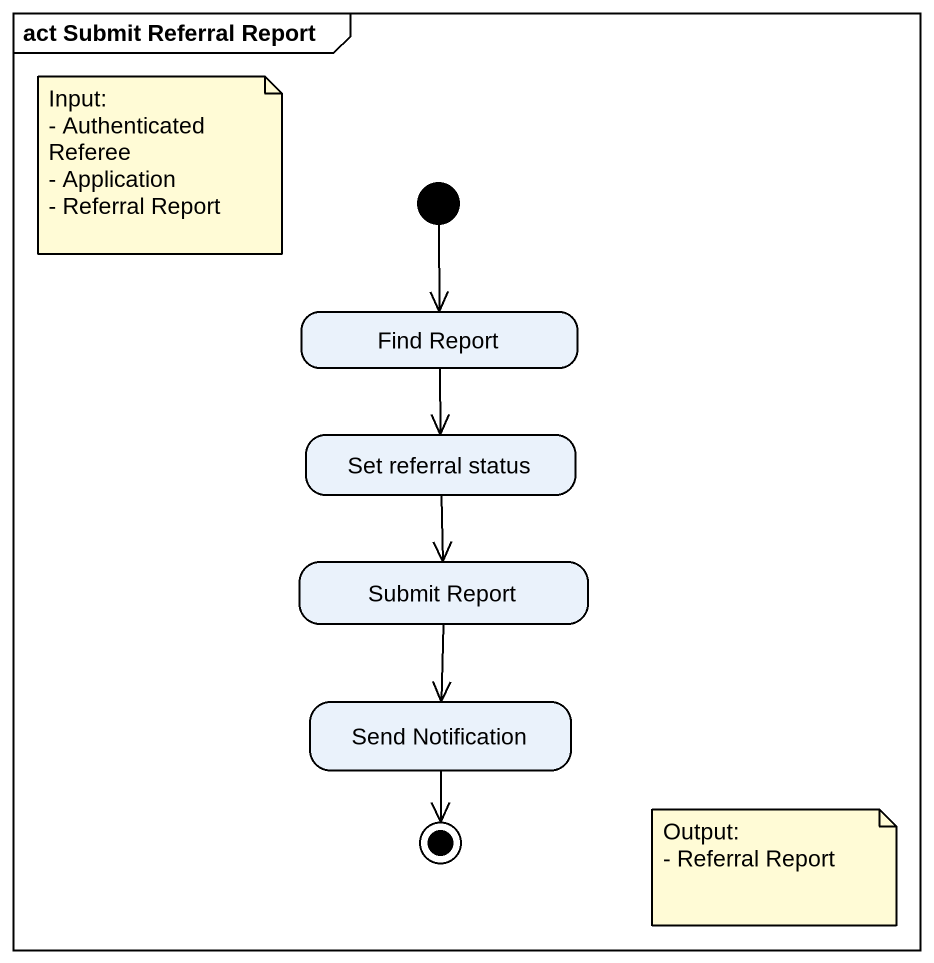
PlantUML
@startuml
mainframe act Submit Referral Report
hide empty description
state "Find Report" as Find_Report
state "Set referral status" as Set_referral_status
state "Submit Report" as Submit_Report
state "Send Notification" as Send_Notification
[*] --> Find_Report
Find_Report --> Set_referral_status
Set_referral_status --> Submit_Report
Submit_Report --> Send_Notification
Send_Notification --> [*]
note as N1
  Input:
  - Authenticated Referee
  - Application
  - Referral Report
end note
note as N2
  Output:
  - Referral Report
end note
@enduml
